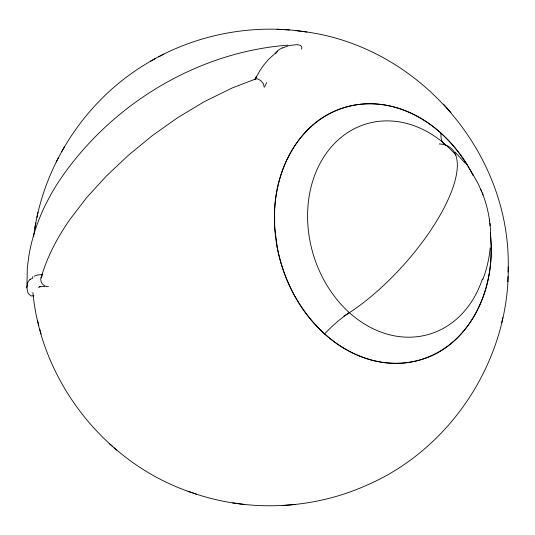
<?xml version="1.0" encoding="UTF-8"?>
<svg xmlns="http://www.w3.org/2000/svg" width="535" height="535" viewBox="0 0 535 535"><rect width="100%" height="100%" fill="white"/><g stroke="black" fill="none" stroke-linecap="round" stroke-linejoin="round"><path stroke-width="0.8" d="M32.762 278.06L32.802 276.468M192.587 492.875C248.935 512.537 312.654 509.574 367.05 485.098C451.687 448.464 509.46 359.072 508.25 266.865C510.096 150.89 416.818 44.639 301.72 31.351M507.815 281.798L507.982 276.468M508.089 272.074L508.25 266.865M490.16 247.899C489.224 258.719 486.656 269.379 482.837 279.537M264.25 87.258L263.447 83.888L260.739 80.544L257.415 78.819L255.957 78.846L254.954 79.494L259.93 70.553L263.668 65.19L268.637 59.331L277.578 51.193M33.658 236.363C42.365 167.221 83.393 103.168 142.41 66.153C190.721 35.384 250.32 23.038 306.883 32.04M34.835 228.111L35.885 222.941M36.982 217.477L38.059 212.228M501.75 322.752L502.82 317.502M42.024 276.067C38.446 280.347 43.181 287.616 48.498 286.399M41.014 277.946L42.372 273.612L41.255 277.29C47.133 256.68 57.412 237.573 69.523 219.985L86.764 197.482L106.438 175.968L128.139 155.498L152.341 135.623L177.774 117.6L204.343 101.637L232.123 88.001L255.85 78.886M27.693 283.075L26.857 287.73L27.853 292.505A24.831 13.268 -6.9 0 0 28.676 293.983L31.15 295.955L33.959 295.842M275.538 53.747L275.779 53.306M264.838 86.309L266.677 82.597M254.901 79.561L256.619 76.211L254.821 79.675M56.202 161.944L58.703 157.323M61.739 151.659L64.247 147.031M301.312 49.133C302.89 47.053 300.657 44.947 298.476 44.913A24.791 17.367 -58.7 0 0 296.276 44.713L289.107 45.575L282.393 47.989M275.813 53.253L277.525 51.24M29.953 279.745L30.769 279.089M30.91 278.996L31.311 278.755M150.643 61.13L155.792 58.368M158.821 56.743L163.85 54.048M31.913 278.461L32.394 278.287M34.213 276.194L37.457 275.03L42.887 274.415M38.44 287.315L40.446 286.553L39.262 286.787L44.693 286.272M287.716 45.167C194.874 52.316 107.415 106.806 56.817 184.481L51.126 194.011L45.288 205.172C37.263 221.731 31.431 239.379 28.609 257.582L27.298 268.45L26.864 287.81M400.267 363.265C412.565 362.61 424.723 359.406 435.697 353.809A127.323 102.459 73.3 0 0 455.833 339.478C470.767 325.233 480.938 306.481 486.449 286.693A127.317 102.486 73.3 0 0 491.056 258.358L491.244 246.073L490.408 233.267M282.199 505.528L295.628 504.452M277.023 29.264L282.46 29.572M284.326 29.666L289.448 29.953M232.718 502.913L244.769 504.498M295.34 30.522L300.837 31.257M32.882 292.464C41.362 382.391 105.843 463.845 191.51 492.494M188.032 491.304L196.459 494.2M114.115 447.768L116.831 450.149M109.18 443.448L112.29 446.183M455.098 152.04L465.249 163.342M443.401 104.111L447.013 108.103M447.106 108.237L450.992 112.544M472.967 174.443L478.203 183.839L481.64 191.45M482.155 192.754C487.265 205.326 490.04 218.822 490.608 232.371M480.758 189.303L483.072 194.994M37.524 320.512L38.814 325.548M39.791 329.206L41.034 334.061M277.15 247.076L274.689 227.402L274.602 208.777A127.317 102.432 73.3 0 1 279.203 180.442C284.687 160.654 294.885 141.909 309.805 127.651A127.323 102.466 73.3 0 1 329.948 113.32C340.922 107.729 353.073 104.526 365.372 103.87A131.984 106.204 73.3 0 1 441.054 133.168A59.586 21.306 -48 0 0 446.384 145.406M489.371 219.196L489.652 221.503M489.886 223.356L490.174 225.723M400.26 363.185A131.984 106.224 73.3 0 1 324.611 333.927A131.898 106.211 73.3 0 1 277.183 247.076M490.281 232.397A131.717 106.004 73.3 0 1 356.892 354.952A131.717 106.004 73.3 0 1 294.143 146.784A131.717 106.004 73.3 0 1 473 175.059M324.611 333.934A59.586 21.306 -48 0 1 349.368 312.681M441.014 133.228A131.898 106.077 73.2 0 1 473.181 175.52M482.423 278.895A109.769 88.335 73.3 0 1 356.818 318.786A109.769 88.335 73.3 0 1 322.585 158.948A109.769 88.335 73.3 0 1 455.907 155.103M439.222 143.955A119.178 42.619 -48 0 1 441.442 212.79A119.178 42.619 -48 0 1 343.905 316.111M27.613 283.068A25.473 13.596 -3.3 0 1 28.549 281.203A15.99 8.466 -4.4 0 1 29.793 279.705M277.404 50.972A20.511 14.759 -62.5 0 1 282.38 47.856"/></g></svg>
